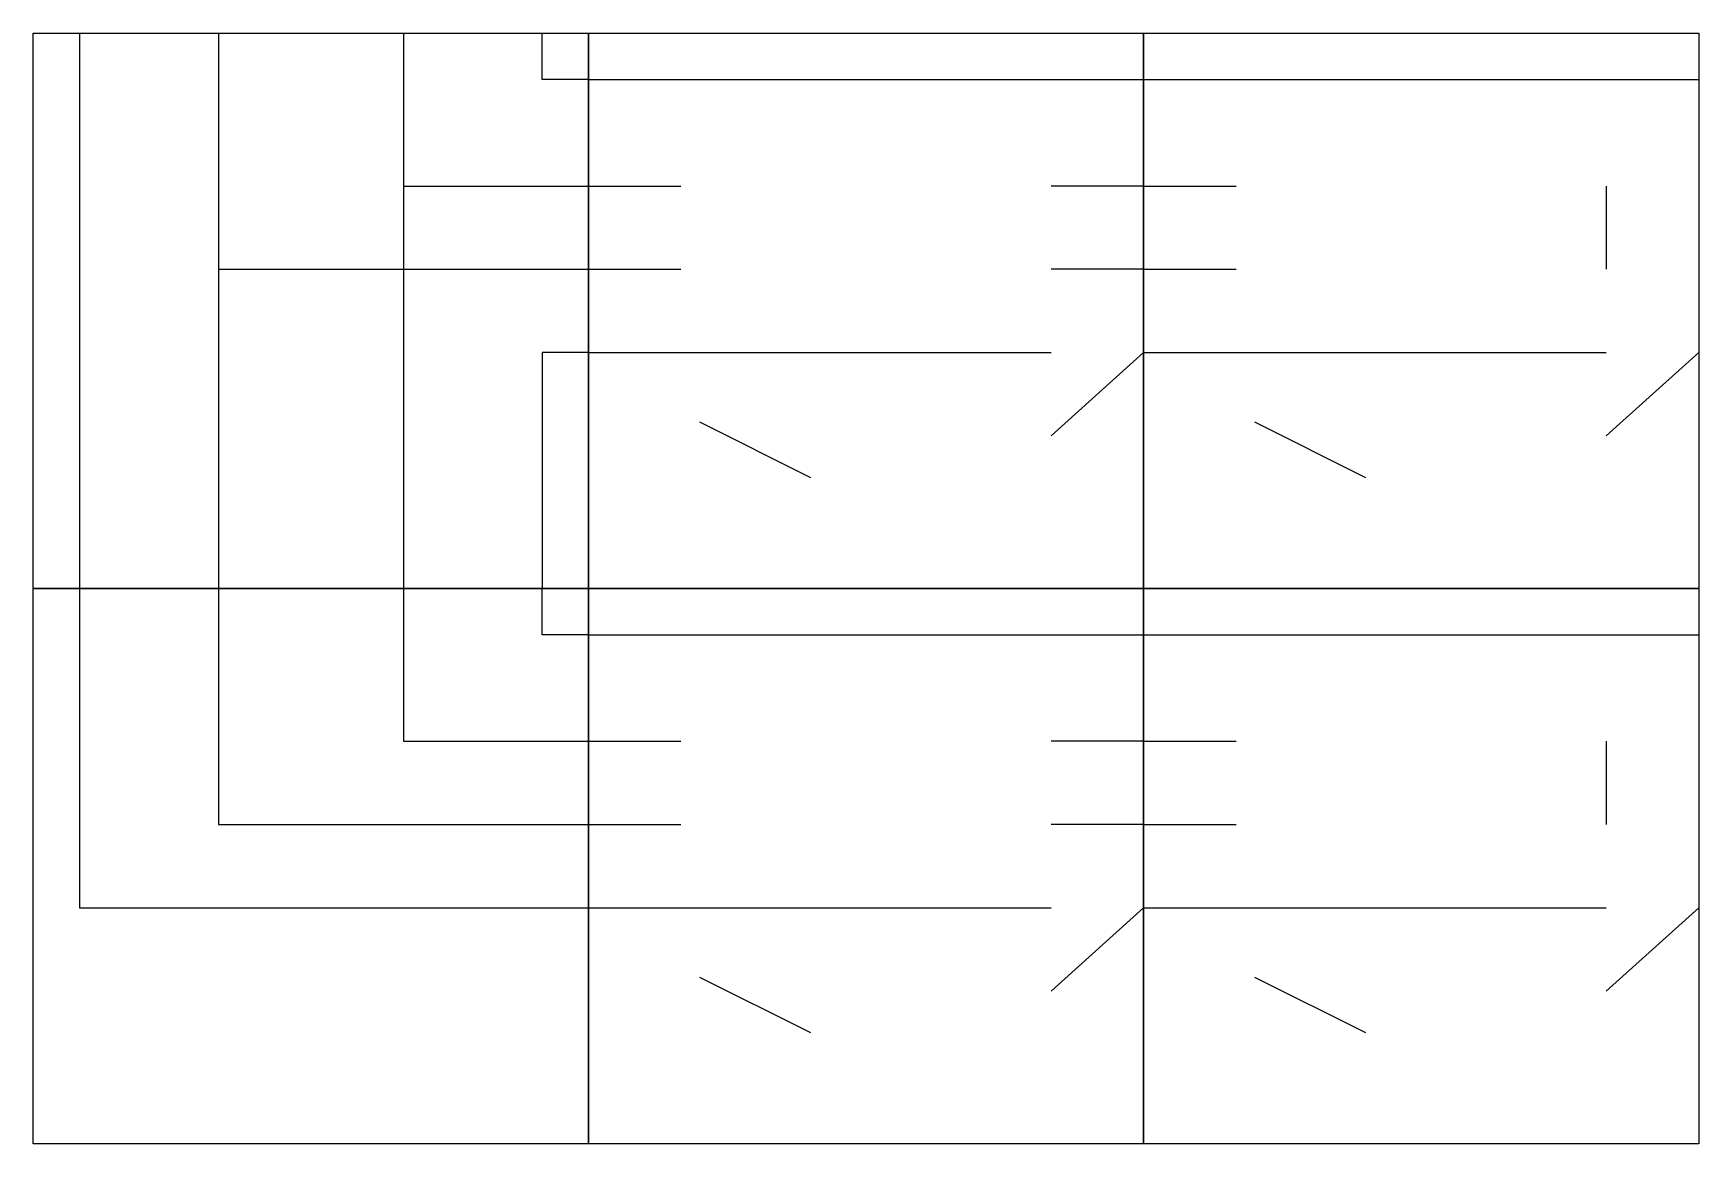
# Model space of a CAD drawing. Extents: x 0 to 75, y 0 to 50.
import ezdxf

# ---------------------------------------------------------------- set-up
doc = ezdxf.new("R2010")
doc.units = 0
doc.layers.get('0').update_dxf_attribs({"linetype": 'CONTINUOUS'})

msp = doc.modelspace()

# ---------------------------------------------------------------- linework, layer by layer
at = {"color": 7}
for p, q in [((0, 50.001), (25.001, 50.001)), ((0, 25), (0, 50.001)), ((24.999, 50.001), (50, 50.001)), ((24.999, 25), (24.999, 50.001)), ((25.001, 50.001), (25.001, 25)), ((50, 50.001), (50, 25)), ((50.001, 50.001), (75, 50.001)), ((50.001, 25), (50.001, 50.001)), ((75, 50.001), (75, 25)), ((25.001, 25), (0, 25)), ((0, 25), (25.001, 25)), ((0, 0.001), (0, 25)), ((50, 25), (24.999, 25)), ((24.999, 25), (50, 25)), ((24.999, 0.001), (24.999, 25)), ((25.001, 25), (25.001, 0.001)), ((50, 25), (50, 0.001)), ((75, 25), (50.001, 25)), ((50.001, 25), (75, 25)), ((50.001, 0.001), (50.001, 25)), ((75, 25), (75, 0.001)), ((25.001, 0.001), (0, 0.001)), ((50, 0.001), (24.999, 0.001)), ((75, 0.001), (50.001, 0.001))]:
    msp.add_line(p, q, dxfattribs=at)
at = {"color": 0}
for p, q in [((2.084, 50.001), (2.084, 25)), ((8.334, 50.001), (8.334, 39.377)), ((16.666, 50.001), (16.666, 43.125)), ((22.917, 47.917), (22.917, 50.001)), ((25.001, 47.917), (22.917, 47.917)), ((24.999, 47.917), (50.001, 47.917)), ((50.001, 47.917), (75, 47.917)), ((75, 47.917), (75, 35.627)), ((16.666, 43.125), (25.001, 43.125)), ((16.666, 43.125), (16.666, 25)), ((24.999, 43.125), (29.168, 43.125)), ((50.001, 43.125), (45.832, 43.125)), ((50.001, 43.125), (54.169, 43.125)), ((70.831, 43.125), (70.831, 39.377)), ((8.334, 39.377), (25.001, 39.377)), ((8.334, 39.377), (8.334, 25)), ((24.999, 39.377), (29.168, 39.377)), ((50.001, 39.377), (45.832, 39.377)), ((50.001, 39.377), (54.169, 39.377)), ((25.001, 35.627), (22.917, 35.627)), ((22.917, 35.627), (22.917, 25)), ((24.999, 35.627), (45.832, 35.627)), ((50.001, 35.627), (45.832, 31.875)), ((50.001, 35.627), (70.831, 35.627)), ((75, 35.627), (70.831, 31.875)), ((30, 32.5), (35, 30.001)), ((54.999, 32.5), (60, 30.001)), ((2.084, 25), (2.084, 10.625)), ((8.334, 25), (8.334, 14.375)), ((16.666, 25), (16.666, 18.125)), ((22.917, 22.917), (22.917, 25)), ((25.001, 22.917), (22.917, 22.917)), ((24.999, 22.917), (50.001, 22.917)), ((50.001, 22.917), (75, 22.917)), ((75, 22.917), (75, 10.625)), ((16.666, 18.125), (25.001, 18.125)), ((24.999, 18.125), (29.168, 18.125)), ((50.001, 18.125), (45.832, 18.125)), ((50.001, 18.125), (54.169, 18.125)), ((70.831, 18.125), (70.831, 14.375)), ((8.334, 14.375), (25.001, 14.375)), ((24.999, 14.375), (29.168, 14.375)), ((50.001, 14.375), (45.832, 14.375)), ((50.001, 14.375), (54.169, 14.375)), ((2.084, 10.625), (25.001, 10.625)), ((24.999, 10.625), (45.832, 10.625)), ((50.001, 10.625), (45.832, 6.876)), ((50.001, 10.625), (70.831, 10.625)), ((75, 10.625), (70.831, 6.876)), ((30, 7.501), (35, 5.001)), ((54.999, 7.501), (60, 5.001))]:
    msp.add_line(p, q, dxfattribs=at)

doc.saveas('drawing.dxf')
